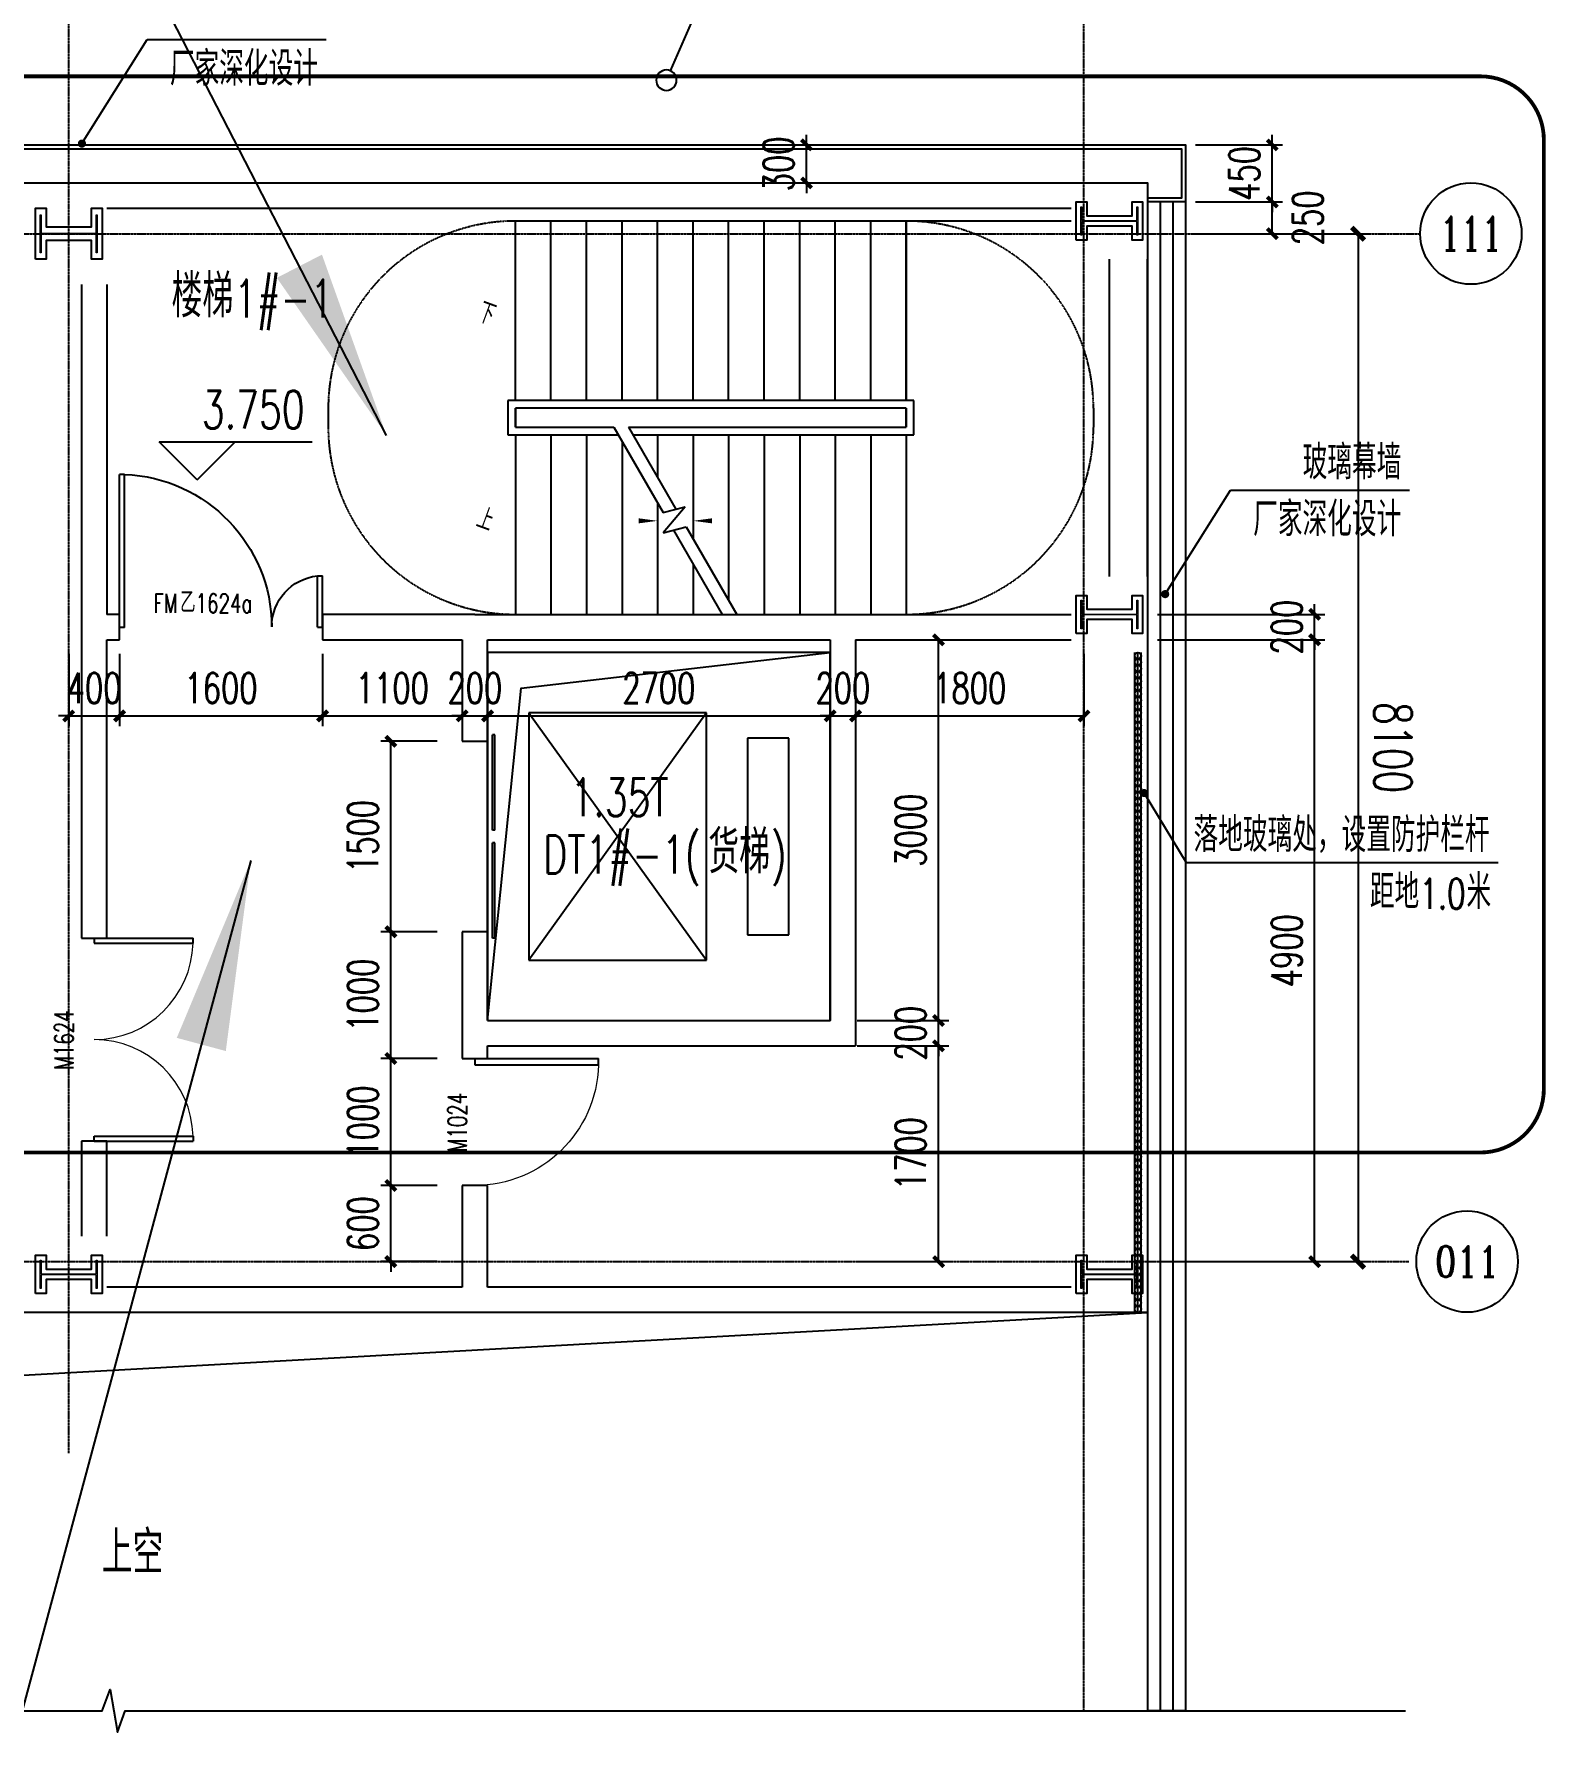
# Model space of a CAD drawing. Extents: x -954573 to 446329, y 489853 to 1226784.
# Drawn here: x -107126 to -95215, y 819898 to 833392 of the extents above; entities that cross this region are included whole.
import ezdxf
from ezdxf.enums import TextEntityAlignment as Align

# ---------------------------------------------------------------- set-up
doc = ezdxf.new("R2010")
doc.units = 0
doc.header["$LTSCALE"] = 10
doc.header["$MEASUREMENT"] = 0
doc.linetypes.add('10平面$0$DOTE', pattern=[2.42, 2, -0.2, 0.02, -0.2])
doc.linetypes.add('10平面$1$DASH', pattern=[0.35, 0.25, -0.1])
doc.layers.get('Defpoints').update_dxf_attribs({"color": 210})
for name, color, linetype in [('10平面$0$A-AXIS-D', 8, 'Continuous'), ('10平面$0$A-AXIS-DOTE', 8, '10平面$0$DOTE'), ('10平面$0$A-AXIS-DP', 8, 'Continuous'), ('10平面$0$A-AXIS-SYMB', 8, 'Continuous'), ('10平面$0$A-CURTAIN', 8, 'Continuous'), ('10平面$0$A-HATCH-2', 8, 'Continuous'), ('10平面$0$A-HRAIL', 8, 'Continuous'), ('10平面$0$A-SFCE', 8, 'Continuous'), ('10平面$0$A-STAIR', 8, 'Continuous'), ('10平面$0$A-TEXT', 8, 'Continuous'), ('10平面$0$A-WINDOW', 8, 'Continuous'), ('10平面$0$A-防火门窗', 1, 'Continuous'), ('10平面$0$AS-COLN', 8, 'Continuous'), ('10平面$0$AS-WALL', 8, 'Continuous'), ('10平面$0$AS-结构边线层', 8, 'Continuous'), ('10平面$0$CURTWALL', 8, 'Continuous'), ('10平面$0$DIM_ELEV', 3, 'Continuous'), ('10平面$0$PUB_TEXT', 8, 'Continuous'), ('10平面$0$WINDOW', 8, 'Continuous'), ('10平面$0$建-文字', 8, 'Continuous'), ('10平面$0$建-标高', 8, 'Continuous'), ('10平面$0$建-箭头', 8, 'Continuous'), ('10平面$0$建-门窗编号', 8, 'Continuous'), ('A-LIN-V', 9, 'Continuous'), ('建-引出', 3, 'Continuous')]:
    doc.layers.add(name, color=color, linetype=linetype)
doc.layers.add('10平面$0$S-col', color=2, linetype='Continuous', lineweight=0)
doc.styles.add('10平面$0$_TCH_AXIS', font='COMPLEX', dxfattribs={"bigfont": 'GBCBIG'})
doc.styles.add('10平面$0$_TCH_DIM', font='SIMPLEX', dxfattribs={"bigfont": 'GBCBIG'})
doc.styles.add('10平面$0$_TCH_DIM_T3', font='SIMPLEX', dxfattribs={"width": 0.705882, "bigfont": 'GBCBIG'})
doc.styles.add('10平面$0$A-DIM_T3', font='SIMPLEX', dxfattribs={"width": 0.705882, "bigfont": 'GBCBIG'})
doc.styles.add('10平面$0$A-STANDARD', font='SIMPLEX', dxfattribs={"bigfont": 'GBCBIG'})
doc.styles.add('10平面$0$A-WIN-LABEL', font='SIMPLEX', dxfattribs={"bigfont": 'GBCBIG'})
doc.dimstyles.new('10平面$0$_TCH_ARCH&&80', dxfattribs={"dimtxt": 238, "dimasz": 80, "dimexe": 80, "dimexo": 80, "dimgap": 101, "dimtad": 1, "dimdec": 0, "dimzin": 0, "dimdsep": 46, "dimtxsty": '10平面$0$_TCH_DIM_T3', "dimblk": '10平面$0$_ArchTick', "dimcen": 0.09, "dimclrt": 7, "dimazin": 2, "dimtfac": 1, "dimtdec": 0, "dimtix": 1, "dimtmove": 2, "dimatfit": 3, "dimfxl": 0, "dimtolj": 1, "dimtzin": 0, "dimarcsym": 0})
doc.dimstyles.new('10平面$0$A-DIM&&100', dxfattribs={"dimtxt": 297.5, "dimasz": 100, "dimexe": 100, "dimexo": 100, "dimgap": 126.25, "dimtad": 1, "dimdec": 0, "dimzin": 0, "dimdsep": 46, "dimtxsty": '10平面$0$A-DIM_T3', "dimblk": '10平面$0$_ArchTick', "dimcen": 0.09, "dimclrt": 7, "dimazin": 2, "dimtfac": 1, "dimtdec": 0, "dimtix": 1, "dimtmove": 2, "dimatfit": 3, "dimfxl": 0, "dimtolj": 1, "dimtzin": 0, "dimarcsym": 0})

# ---------------------------------------------------------------- blocks, each defined once
blk = doc.blocks.new('10平面$0$_ArchTick')
at = {"color": 0, "linetype": 'ByBlock', "const_width": 0.4}
blk.add_lwpolyline([(-0.5, -0.5), (0.5, 0.5)], dxfattribs=at)
blk = doc.blocks.new('*D3046')
at = {"layer": '10平面$0$A-AXIS-D', "color": 0, "lineweight": -2}
for p, q in [((123356, 27000), (124142, 27000)), ((124042, 27000), (124042, 18900)), ((123356, 18900), (124142, 18900))]:
    blk.add_line(p, q, dxfattribs=at)
at = {"layer": 'Defpoints', "color": 0}
for p in [(123256, 27000), (123256, 18900), (124042, 18900)]:
    blk.add_point(p, dxfattribs=at)
at = {"layer": '10平面$0$A-AXIS-D', "color": 0, "lineweight": -2, "xscale": 100, "yscale": 100, "zscale": 100}
for p, rotation in [((124042, 27000), 90), ((124042, 18900), 270)]:
    blk.add_blockref('10平面$0$_ArchTick', p, dxfattribs=dict(at, rotation=rotation))
at = {"layer": '10平面$0$A-AXIS-D', "color": 7, "insert": (124317, 22950), "char_height": 297.5, "attachment_point": 5, "rotation": 270, "style": '10平面$0$A-DIM_T3'}
blk.add_mtext('\\A1;8100', dxfattribs=at)
blk = doc.blocks.new('10平面$0$43243')
at = {"layer": '10平面$0$AS-结构边线层'}
for points in [[(-113954, 832020), (-113354, 832020), (-113354, 831920), (-112854, 831920), (-112854, 831720), (-110554, 831720), (-110554, 831920), (-110254, 831920), (-110254, 832220), (-98354, 832220), (-98354, 823320), (-113954, 823320), (-113954, 832020)], [(-103554, 825620), (-100854, 825620), (-100854, 828520), (-103554, 828520)]]:
    blk.add_lwpolyline(points, close=True, dxfattribs=at)
blk.add_lwpolyline([(-103554, 825620), (-103290, 828240), (-100854, 828520)], dxfattribs=at)
blk = doc.blocks.new('10平面$0$3132')
at = {"layer": '10平面$0$A-AXIS-SYMB'}
blk.add_line((-102112, 833104), (-101345, 834866), dxfattribs=at)
blk.add_lwpolyline([(-102064, 833030, 1), (-102225, 833030, 1)], format="xyb", close=True, dxfattribs=at)
at = {"layer": '10平面$0$DIM_ELEV', "linetype": '10平面$1$DASH', "const_width": 30}
blk.add_lwpolyline([(-107280, 833060), (-95730, 833060, -0.414214), (-95230, 832560), (-95230, 825080, -0.414214), (-95730, 824580), (-107280, 824580, -0.414214), (-107780, 825080), (-107780, 832560, -0.414214)], format="xyb", close=True, dxfattribs=at)
blk = doc.blocks.new('*D3592')
at = {"layer": '10平面$0$A-AXIS-DP', "color": 0, "lineweight": -2}
for p, q in [((-101040, 832520), (-101040, 832600)), ((-101480, 832520), (-100960, 832520)), ((-101040, 832220), (-101040, 832520)), ((-101480, 832220), (-100960, 832220)), ((-101040, 832220), (-101040, 832140))]:
    blk.add_line(p, q, dxfattribs=at)
at = {"layer": 'Defpoints', "color": 0}
for p in [(-101560, 832520), (-101040, 832520), (-101560, 832220)]:
    blk.add_point(p, dxfattribs=at)
at = {"layer": '10平面$0$A-AXIS-DP', "color": 0, "lineweight": -2, "xscale": 80, "yscale": 80, "zscale": 80}
for p, rotation in [((-101040, 832520), 270), ((-101040, 832220), 90)]:
    blk.add_blockref('10平面$0$_ArchTick', p, dxfattribs=dict(at, rotation=rotation))
at = {"layer": '10平面$0$A-AXIS-DP', "color": 7, "insert": (-101260, 832370), "char_height": 238, "attachment_point": 5, "rotation": 90, "style": '10平面$0$_TCH_DIM_T3'}
blk.add_mtext('\\A1;300', dxfattribs=at)
blk = doc.blocks.new('*D3754')
at = {"layer": '10平面$0$A-AXIS-DP', "color": 0, "lineweight": -2}
for p, q in [((-98274, 828620), (-96956, 828620)), ((-97036, 823720), (-97036, 828620)), ((-98274, 823720), (-96956, 823720))]:
    blk.add_line(p, q, dxfattribs=at)
at = {"layer": 'Defpoints', "color": 0}
for p in [(-98354, 828620), (-97036, 828620), (-98354, 823720)]:
    blk.add_point(p, dxfattribs=at)
at = {"layer": '10平面$0$A-AXIS-DP', "color": 0, "lineweight": -2, "xscale": 80, "yscale": 80, "zscale": 80}
for p, rotation in [((-97036, 828620), 90), ((-97036, 823720), 270)]:
    blk.add_blockref('10平面$0$_ArchTick', p, dxfattribs=dict(at, rotation=rotation))
at = {"layer": '10平面$0$A-AXIS-DP', "color": 7, "insert": (-97256, 826170), "char_height": 238, "attachment_point": 5, "rotation": 90, "style": '10平面$0$_TCH_DIM_T3'}
blk.add_mtext('\\A1;4900', dxfattribs=at)
blk = doc.blocks.new('*D3755')
at = {"layer": '10平面$0$A-AXIS-DP', "color": 0, "lineweight": -2}
for p, q in [((-98274, 828820), (-96956, 828820)), ((-97036, 828820), (-97036, 828900)), ((-97036, 828620), (-97036, 828820)), ((-98274, 828620), (-96956, 828620)), ((-97036, 828620), (-97036, 828540))]:
    blk.add_line(p, q, dxfattribs=at)
at = {"layer": 'Defpoints', "color": 0}
for p in [(-98354, 828820), (-97036, 828820), (-98354, 828620)]:
    blk.add_point(p, dxfattribs=at)
at = {"layer": '10平面$0$A-AXIS-DP', "color": 0, "lineweight": -2, "xscale": 80, "yscale": 80, "zscale": 80}
for p, rotation in [((-97036, 828820), 270), ((-97036, 828620), 90)]:
    blk.add_blockref('10平面$0$_ArchTick', p, dxfattribs=dict(at, rotation=rotation))
at = {"layer": '10平面$0$A-AXIS-DP', "color": 7, "insert": (-97256, 828720), "char_height": 238, "attachment_point": 5, "rotation": 90, "style": '10平面$0$_TCH_DIM_T3'}
blk.add_mtext('\\A1;200', dxfattribs=at)
blk = doc.blocks.new('*D3756')
at = {"layer": '10平面$0$A-AXIS-DP', "color": 0, "lineweight": -2}
for p, q in [((-100640, 825420), (-99920, 825420)), ((-100000, 823720), (-100000, 825420)), ((-100640, 823720), (-99920, 823720))]:
    blk.add_line(p, q, dxfattribs=at)
at = {"layer": 'Defpoints', "color": 0}
for p in [(-100720, 825420), (-100000, 825420), (-100720, 823720)]:
    blk.add_point(p, dxfattribs=at)
at = {"layer": '10平面$0$A-AXIS-DP', "color": 0, "lineweight": -2, "xscale": 80, "yscale": 80, "zscale": 80}
for p, rotation in [((-100000, 825420), 90), ((-100000, 823720), 270)]:
    blk.add_blockref('10平面$0$_ArchTick', p, dxfattribs=dict(at, rotation=rotation))
at = {"layer": '10平面$0$A-AXIS-DP', "color": 7, "insert": (-100220, 824570), "char_height": 238, "attachment_point": 5, "rotation": 90, "style": '10平面$0$_TCH_DIM_T3'}
blk.add_mtext('\\A1;1700', dxfattribs=at)
blk = doc.blocks.new('*D3757')
at = {"layer": '10平面$0$A-AXIS-DP', "color": 0, "lineweight": -2}
for p, q in [((-100640, 825619.999996), (-99920, 825619.999996)), ((-100000, 825619.999996), (-100000, 825699.999996)), ((-100000, 825419.999996), (-100000, 825619.999996)), ((-100640, 825419.999996), (-99920, 825419.999996)), ((-100000, 825419.999996), (-100000, 825339.999996))]:
    blk.add_line(p, q, dxfattribs=at)
at = {"layer": 'Defpoints', "color": 0}
for p in [(-100720, 825619.999996), (-100000, 825619.999996), (-100720, 825419.999996)]:
    blk.add_point(p, dxfattribs=at)
at = {"layer": '10平面$0$A-AXIS-DP', "color": 0, "lineweight": -2, "xscale": 80, "yscale": 80, "zscale": 80}
for p, rotation in [((-100000, 825619.999996), 270), ((-100000, 825419.999996), 90)]:
    blk.add_blockref('10平面$0$_ArchTick', p, dxfattribs=dict(at, rotation=rotation))
at = {"layer": '10平面$0$A-AXIS-DP', "color": 7, "insert": (-100220, 825519.999996), "char_height": 238, "attachment_point": 5, "rotation": 90, "style": '10平面$0$_TCH_DIM_T3'}
blk.add_mtext('\\A1;200', dxfattribs=at)
blk = doc.blocks.new('*D3758')
at = {"layer": '10平面$0$A-AXIS-DP', "color": 0, "lineweight": -2}
for p, q in [((-100640, 828620), (-99920, 828620)), ((-100000, 825620), (-100000, 828620)), ((-100640, 825620), (-99920, 825620))]:
    blk.add_line(p, q, dxfattribs=at)
at = {"layer": 'Defpoints', "color": 0}
for p in [(-100720, 828620), (-100000, 828620), (-100720, 825620)]:
    blk.add_point(p, dxfattribs=at)
at = {"layer": '10平面$0$A-AXIS-DP', "color": 0, "lineweight": -2, "xscale": 80, "yscale": 80, "zscale": 80}
for p, rotation in [((-100000, 828620), 90), ((-100000, 825620), 270)]:
    blk.add_blockref('10平面$0$_ArchTick', p, dxfattribs=dict(at, rotation=rotation))
at = {"layer": '10平面$0$A-AXIS-DP', "color": 7, "insert": (-100220, 827120), "char_height": 238, "attachment_point": 5, "rotation": 90, "style": '10平面$0$_TCH_DIM_T3'}
blk.add_mtext('\\A1;3000', dxfattribs=at)
blk = doc.blocks.new('*D3759')
at = {"layer": '10平面$0$A-AXIS-DP', "color": 0, "lineweight": -2}
for p, q in [((-106854, 828510), (-106854, 827940)), ((-106454, 828510), (-106454, 827940)), ((-106854, 828020), (-106934, 828020)), ((-106854, 828020), (-106454, 828020)), ((-106454, 828020), (-106374, 828020))]:
    blk.add_line(p, q, dxfattribs=at)
at = {"layer": 'Defpoints', "color": 0}
for p in [(-106854, 828590), (-106454, 828590), (-106454, 828020)]:
    blk.add_point(p, dxfattribs=at)
at = {"layer": '10平面$0$A-AXIS-DP', "color": 0, "lineweight": -2, "xscale": 80, "yscale": 80, "zscale": 80}
blk.add_blockref('10平面$0$_ArchTick', (-106854, 828020), dxfattribs=at)
at = {"layer": '10平面$0$A-AXIS-DP', "color": 0, "lineweight": -2, "xscale": 80, "yscale": 80, "zscale": 80, "rotation": 180}
blk.add_blockref('10平面$0$_ArchTick', (-106454, 828020), dxfattribs=at)
at = {"layer": '10平面$0$A-AXIS-DP', "color": 7, "insert": (-106654, 828240), "char_height": 238, "attachment_point": 5, "style": '10平面$0$_TCH_DIM_T3'}
blk.add_mtext('\\A1;400', dxfattribs=at)
blk = doc.blocks.new('*D3760')
at = {"layer": '10平面$0$A-AXIS-DP', "color": 0, "lineweight": -2}
for p, q in [((-106454, 828510), (-106454, 827940)), ((-104854, 828510), (-104854, 827940)), ((-106454, 828020), (-104854, 828020))]:
    blk.add_line(p, q, dxfattribs=at)
at = {"layer": 'Defpoints', "color": 0}
for p in [(-106454, 828590), (-104854, 828590), (-104854, 828020)]:
    blk.add_point(p, dxfattribs=at)
at = {"layer": '10平面$0$A-AXIS-DP', "color": 0, "lineweight": -2, "xscale": 80, "yscale": 80, "zscale": 80, "rotation": 180}
blk.add_blockref('10平面$0$_ArchTick', (-106454, 828020), dxfattribs=at)
at = {"layer": '10平面$0$A-AXIS-DP', "color": 0, "lineweight": -2, "xscale": 80, "yscale": 80, "zscale": 80}
blk.add_blockref('10平面$0$_ArchTick', (-104854, 828020), dxfattribs=at)
at = {"layer": '10平面$0$A-AXIS-DP', "color": 7, "insert": (-105654, 828240), "char_height": 238, "attachment_point": 5, "style": '10平面$0$_TCH_DIM_T3'}
blk.add_mtext('\\A1;1600', dxfattribs=at)
blk = doc.blocks.new('*D3761')
at = {"layer": '10平面$0$A-AXIS-DP', "color": 0, "lineweight": -2}
for p, q in [((-104854, 828510), (-104854, 827940)), ((-103754, 828510), (-103754, 827940)), ((-104854, 828020), (-103754, 828020))]:
    blk.add_line(p, q, dxfattribs=at)
at = {"layer": 'Defpoints', "color": 0}
for p in [(-104854, 828590), (-103754, 828590), (-103754, 828020)]:
    blk.add_point(p, dxfattribs=at)
at = {"layer": '10平面$0$A-AXIS-DP', "color": 0, "lineweight": -2, "xscale": 80, "yscale": 80, "zscale": 80, "rotation": 180}
blk.add_blockref('10平面$0$_ArchTick', (-104854, 828020), dxfattribs=at)
at = {"layer": '10平面$0$A-AXIS-DP', "color": 0, "lineweight": -2, "xscale": 80, "yscale": 80, "zscale": 80}
blk.add_blockref('10平面$0$_ArchTick', (-103754, 828020), dxfattribs=at)
at = {"layer": '10平面$0$A-AXIS-DP', "color": 7, "insert": (-104304, 828240), "char_height": 238, "attachment_point": 5, "style": '10平面$0$_TCH_DIM_T3'}
blk.add_mtext('\\A1;1100', dxfattribs=at)
blk = doc.blocks.new('*D3762')
at = {"layer": '10平面$0$A-AXIS-DP', "color": 0, "lineweight": -2}
for p, q in [((-103754, 828510), (-103754, 827940)), ((-103554, 828510), (-103554, 827940)), ((-103754, 828020), (-103834, 828020)), ((-103754, 828020), (-103554, 828020)), ((-103554, 828020), (-103474, 828020))]:
    blk.add_line(p, q, dxfattribs=at)
at = {"layer": 'Defpoints', "color": 0}
for p in [(-103754, 828590), (-103554, 828590), (-103554, 828020)]:
    blk.add_point(p, dxfattribs=at)
at = {"layer": '10平面$0$A-AXIS-DP', "color": 0, "lineweight": -2, "xscale": 80, "yscale": 80, "zscale": 80}
blk.add_blockref('10平面$0$_ArchTick', (-103754, 828020), dxfattribs=at)
at = {"layer": '10平面$0$A-AXIS-DP', "color": 0, "lineweight": -2, "xscale": 80, "yscale": 80, "zscale": 80, "rotation": 180}
blk.add_blockref('10平面$0$_ArchTick', (-103554, 828020), dxfattribs=at)
at = {"layer": '10平面$0$A-AXIS-DP', "color": 7, "insert": (-103654, 828240), "char_height": 238, "attachment_point": 5, "style": '10平面$0$_TCH_DIM_T3'}
blk.add_mtext('\\A1;200', dxfattribs=at)
blk = doc.blocks.new('*D3763')
at = {"layer": '10平面$0$A-AXIS-DP', "color": 0, "lineweight": -2}
for p, q in [((-103554, 828510), (-103554, 827940)), ((-100854, 828510), (-100854, 827940)), ((-103554, 828020), (-100854, 828020))]:
    blk.add_line(p, q, dxfattribs=at)
at = {"layer": 'Defpoints', "color": 0}
for p in [(-103554, 828590), (-100854, 828590), (-100854, 828020)]:
    blk.add_point(p, dxfattribs=at)
at = {"layer": '10平面$0$A-AXIS-DP', "color": 0, "lineweight": -2, "xscale": 80, "yscale": 80, "zscale": 80, "rotation": 180}
blk.add_blockref('10平面$0$_ArchTick', (-103554, 828020), dxfattribs=at)
at = {"layer": '10平面$0$A-AXIS-DP', "color": 0, "lineweight": -2, "xscale": 80, "yscale": 80, "zscale": 80}
blk.add_blockref('10平面$0$_ArchTick', (-100854, 828020), dxfattribs=at)
at = {"layer": '10平面$0$A-AXIS-DP', "color": 7, "insert": (-102204, 828240), "char_height": 238, "attachment_point": 5, "style": '10平面$0$_TCH_DIM_T3'}
blk.add_mtext('\\A1;2700', dxfattribs=at)
blk = doc.blocks.new('*D3764')
at = {"layer": '10平面$0$A-AXIS-DP', "color": 0, "lineweight": -2}
for p, q in [((-100854, 828510), (-100854, 827940)), ((-100654, 828510), (-100654, 827940)), ((-100854, 828020), (-100934, 828020)), ((-100854, 828020), (-100654, 828020)), ((-100654, 828020), (-100574, 828020))]:
    blk.add_line(p, q, dxfattribs=at)
at = {"layer": 'Defpoints', "color": 0}
for p in [(-100854, 828590), (-100654, 828590), (-100654, 828020)]:
    blk.add_point(p, dxfattribs=at)
at = {"layer": '10平面$0$A-AXIS-DP', "color": 0, "lineweight": -2, "xscale": 80, "yscale": 80, "zscale": 80}
blk.add_blockref('10平面$0$_ArchTick', (-100854, 828020), dxfattribs=at)
at = {"layer": '10平面$0$A-AXIS-DP', "color": 0, "lineweight": -2, "xscale": 80, "yscale": 80, "zscale": 80, "rotation": 180}
blk.add_blockref('10平面$0$_ArchTick', (-100654, 828020), dxfattribs=at)
at = {"layer": '10平面$0$A-AXIS-DP', "color": 7, "insert": (-100754, 828240), "char_height": 238, "attachment_point": 5, "style": '10平面$0$_TCH_DIM_T3'}
blk.add_mtext('\\A1;200', dxfattribs=at)
blk = doc.blocks.new('*D3765')
at = {"layer": '10平面$0$A-AXIS-DP', "color": 0, "lineweight": -2}
for p, q in [((-100654, 828510), (-100654, 827940)), ((-98854, 828510), (-98854, 827940)), ((-100654, 828020), (-98854, 828020))]:
    blk.add_line(p, q, dxfattribs=at)
at = {"layer": 'Defpoints', "color": 0}
for p in [(-100654, 828590), (-98854, 828590), (-98854, 828020)]:
    blk.add_point(p, dxfattribs=at)
at = {"layer": '10平面$0$A-AXIS-DP', "color": 0, "lineweight": -2, "xscale": 80, "yscale": 80, "zscale": 80, "rotation": 180}
blk.add_blockref('10平面$0$_ArchTick', (-100654, 828020), dxfattribs=at)
at = {"layer": '10平面$0$A-AXIS-DP', "color": 0, "lineweight": -2, "xscale": 80, "yscale": 80, "zscale": 80}
blk.add_blockref('10平面$0$_ArchTick', (-98854, 828020), dxfattribs=at)
at = {"layer": '10平面$0$A-AXIS-DP', "color": 7, "insert": (-99754, 828240), "char_height": 238, "attachment_point": 5, "style": '10平面$0$_TCH_DIM_T3'}
blk.add_mtext('\\A1;1800', dxfattribs=at)
blk = doc.blocks.new('*D3946')
at = {"layer": '10平面$0$A-AXIS-DP', "color": 0, "lineweight": -2}
for p, q in [((-104316, 824320), (-104316, 824400)), ((-103950, 824320), (-104396, 824320)), ((-104316, 823720), (-104316, 824320)), ((-103950, 823720), (-104396, 823720)), ((-104316, 823720), (-104316, 823640))]:
    blk.add_line(p, q, dxfattribs=at)
at = {"layer": 'Defpoints', "color": 0}
for p in [(-104316, 824320), (-103870, 824320), (-103870, 823720)]:
    blk.add_point(p, dxfattribs=at)
at = {"layer": '10平面$0$A-AXIS-DP', "color": 0, "lineweight": -2, "xscale": 80, "yscale": 80, "zscale": 80}
for p, rotation in [((-104316, 824320), 270), ((-104316, 823720), 90)]:
    blk.add_blockref('10平面$0$_ArchTick', p, dxfattribs=dict(at, rotation=rotation))
at = {"layer": '10平面$0$A-AXIS-DP', "color": 7, "insert": (-104536, 824020), "char_height": 238, "attachment_point": 5, "rotation": 90, "style": '10平面$0$_TCH_DIM_T3'}
blk.add_mtext('\\A1;600', dxfattribs=at)
blk = doc.blocks.new('*D3947')
at = {"layer": '10平面$0$A-AXIS-DP', "color": 0, "lineweight": -2}
for p, q in [((-103950, 825320), (-104396, 825320)), ((-104316, 824320), (-104316, 825320)), ((-103950, 824320), (-104396, 824320))]:
    blk.add_line(p, q, dxfattribs=at)
at = {"layer": 'Defpoints', "color": 0}
for p in [(-104316, 825320), (-103870, 825320), (-103870, 824320)]:
    blk.add_point(p, dxfattribs=at)
at = {"layer": '10平面$0$A-AXIS-DP', "color": 0, "lineweight": -2, "xscale": 80, "yscale": 80, "zscale": 80}
for p, rotation in [((-104316, 825320), 90), ((-104316, 824320), 270)]:
    blk.add_blockref('10平面$0$_ArchTick', p, dxfattribs=dict(at, rotation=rotation))
at = {"layer": '10平面$0$A-AXIS-DP', "color": 7, "insert": (-104536, 824820), "char_height": 238, "attachment_point": 5, "rotation": 90, "style": '10平面$0$_TCH_DIM_T3'}
blk.add_mtext('\\A1;1000', dxfattribs=at)
blk = doc.blocks.new('*D3948')
at = {"layer": '10平面$0$A-AXIS-DP', "color": 0, "lineweight": -2}
for p, q in [((-103950, 826320), (-104396, 826320)), ((-104316, 825320), (-104316, 826320)), ((-103950, 825320), (-104396, 825320))]:
    blk.add_line(p, q, dxfattribs=at)
at = {"layer": 'Defpoints', "color": 0}
for p in [(-104316, 826320), (-103870, 826320), (-103870, 825320)]:
    blk.add_point(p, dxfattribs=at)
at = {"layer": '10平面$0$A-AXIS-DP', "color": 0, "lineweight": -2, "xscale": 80, "yscale": 80, "zscale": 80}
for p, rotation in [((-104316, 826320), 90), ((-104316, 825320), 270)]:
    blk.add_blockref('10平面$0$_ArchTick', p, dxfattribs=dict(at, rotation=rotation))
at = {"layer": '10平面$0$A-AXIS-DP', "color": 7, "insert": (-104536, 825820), "char_height": 238, "attachment_point": 5, "rotation": 90, "style": '10平面$0$_TCH_DIM_T3'}
blk.add_mtext('\\A1;1000', dxfattribs=at)
blk = doc.blocks.new('*D3949')
at = {"layer": '10平面$0$A-AXIS-DP', "color": 0, "lineweight": -2}
for p, q in [((-103950, 827820), (-104396, 827820)), ((-104316, 826320), (-104316, 827820)), ((-103950, 826320), (-104396, 826320))]:
    blk.add_line(p, q, dxfattribs=at)
at = {"layer": 'Defpoints', "color": 0}
for p in [(-104316, 827820), (-103870, 827820), (-103870, 826320)]:
    blk.add_point(p, dxfattribs=at)
at = {"layer": '10平面$0$A-AXIS-DP', "color": 0, "lineweight": -2, "xscale": 80, "yscale": 80, "zscale": 80}
for p, rotation in [((-104316, 827820), 90), ((-104316, 826320), 270)]:
    blk.add_blockref('10平面$0$_ArchTick', p, dxfattribs=dict(at, rotation=rotation))
at = {"layer": '10平面$0$A-AXIS-DP', "color": 7, "insert": (-104536, 827070), "char_height": 238, "attachment_point": 5, "rotation": 90, "style": '10平面$0$_TCH_DIM_T3'}
blk.add_mtext('\\A1;1500', dxfattribs=at)
blk = doc.blocks.new('*D4216')
at = {"layer": '10平面$0$A-AXIS-DP', "color": 0, "lineweight": -2}
for p, q in [((-97370, 832520), (-97370, 832600)), ((-97974, 832520), (-97290, 832520)), ((-97370, 832070), (-97370, 832520)), ((-97974, 832070), (-97290, 832070)), ((-97370, 832070), (-97370, 831990))]:
    blk.add_line(p, q, dxfattribs=at)
at = {"layer": 'Defpoints', "color": 0}
for p in [(-98054, 832520), (-97370, 832520), (-98054, 832070)]:
    blk.add_point(p, dxfattribs=at)
at = {"layer": '10平面$0$A-AXIS-DP', "color": 0, "lineweight": -2, "xscale": 80, "yscale": 80, "zscale": 80}
for p, rotation in [((-97370, 832520), 270), ((-97370, 832070), 90)]:
    blk.add_blockref('10平面$0$_ArchTick', p, dxfattribs=dict(at, rotation=rotation))
at = {"layer": '10平面$0$A-AXIS-DP', "color": 7, "insert": (-97590, 832295), "char_height": 238, "attachment_point": 5, "rotation": 90, "style": '10平面$0$_TCH_DIM_T3'}
blk.add_mtext('\\A1;450', dxfattribs=at)
blk = doc.blocks.new('*D4217')
at = {"layer": '10平面$0$A-AXIS-DP', "color": 0, "lineweight": -2}
for p, q in [((-97974, 832070), (-97290, 832070)), ((-97370, 831820), (-97370, 832070)), ((-97974, 831820), (-97290, 831820))]:
    blk.add_line(p, q, dxfattribs=at)
at = {"layer": 'Defpoints', "color": 0}
for p in [(-98054, 832070), (-97370, 832070), (-98054, 831820)]:
    blk.add_point(p, dxfattribs=at)
at = {"layer": '10平面$0$A-AXIS-DP', "color": 0, "lineweight": -2, "xscale": 80, "yscale": 80, "zscale": 80}
for p, rotation in [((-97370, 832070), 90), ((-97370, 831820), 270)]:
    blk.add_blockref('10平面$0$_ArchTick', p, dxfattribs=dict(at, rotation=rotation))
at = {"layer": '10平面$0$A-AXIS-DP', "color": 7, "insert": (-97090, 831945), "char_height": 238, "attachment_point": 5, "rotation": 90, "style": '10平面$0$_TCH_DIM_T3'}
blk.add_mtext('\\A1;250', dxfattribs=at)
blk = doc.blocks.new('10平面$0$$DorLib2D$00000225')
at = {"color": 0}
for p, q in [((0.475, -0.0014), (0.475, 0.7521)), ((0.475, 0.7521), (0.5, 0.7521)), ((0.5, -0.0014), (0.5, 0.7521)), ((-0.5, 0), (-0.5, 0.252)), ((-0.475, 0.252), (-0.5, 0.252)), ((-0.475, 0), (-0.475, 0.252)), ((-0.475, 0), (-0.5, 0)), ((0.475, -0.0014), (0.5, -0.0014))]:
    blk.add_line(p, q, dxfattribs=at)
for centre, radius, start, end in [((0.5046, -0.0019), 0.7546, 92.24927, 179.72377), ((-0.5008, 0.0026), 0.2508, 359.78987, 84.09744)]:
    blk.add_arc(centre, radius, start, end, dxfattribs=at)
blk = doc.blocks.new('10平面$0$$DorLib2D$00000001')
for p, q in [((0.45, 0.975), (0.5, 0.975)), ((0.45, 0), (0.45, 0.975)), ((0.5, 0), (0.5, 0.975)), ((0.5, 0), (0.45, 0))]:
    blk.add_line(p, q)
at = {"lineweight": 13}
blk.add_arc((0.475, 0), 0.975, 91.4693, 180, dxfattribs=at)
blk = doc.blocks.new('10平面$0$$DorLib2D$00000002')
for p, q in [((-0.5, 0), (-0.5, 0.4875)), ((-0.475, 0.4875), (-0.5, 0.4875)), ((-0.475, 0), (-0.475, 0.4875)), ((0.475, 0), (0.475, 0.4875)), ((0.475, 0.4875), (0.5, 0.4875)), ((0.5, 0), (0.5, 0.4875)), ((-0.5, 0), (-0.475, 0)), ((0.5, 0), (0.475, 0))]:
    blk.add_line(p, q)
at = {"lineweight": 13}
for centre, start, end in [((-0.4875, 0), 0, 88.53072), ((0.4875, 0), 91.46928, 180)]:
    blk.add_arc(centre, 0.4875, start, end, dxfattribs=at)
blk = doc.blocks.new('10平面$0$$DORLIB2D$00000127')
at = {"color": 0}
for points in [[(-0.5333, 0.7949), (-0.5333, 0.6904)], [(-0.0333, 0.7949), (-0.5333, 0.7949)], [(-0.0333, 0.7949), (-0.0333, 0.6904)], [(0.5333, 0.7949), (0.0333, 0.7949)], [(0.0333, 0.7949), (0.0333, 0.6904)], [(0.5333, 0.7949), (0.5333, 0.6904)], [(-0.0333, 0.6904), (-0.5333, 0.6904)], [(0.5333, 0.6904), (0.0333, 0.6904)], [(0.5, 0.5), (-0.5, 0.5)]]:
    blk.add_lwpolyline(points, dxfattribs=at)
blk = doc.blocks.new('10平面$0$_FZH')
at = {"layer": '10平面$0$A-HATCH-2'}
blk.add_lwpolyline([(-0.437, -0.25), (-0.437, 0.25), (-0.297, 0.25), (-0.297, 0.067), (0.298, 0.067), (0.298, 0.25), (0.438, 0.25), (0.438, -0.25), (0.298, -0.25), (0.298, -0.068), (-0.297, -0.068), (-0.297, -0.25)], close=True, dxfattribs=at)
at = {"layer": '10平面$0$S-col'}
blk.add_lwpolyline([(-0.375, -0.188), (-0.375, 0.187), (-0.36, 0.187), (-0.36, 0.005), (0.36, 0.005), (0.36, 0.187), (0.375, 0.187), (0.375, -0.188), (0.36, -0.188), (0.36, -0.005), (-0.36, -0.005), (-0.36, -0.188)], close=True, dxfattribs=at)
blk = doc.blocks.new('10平面$0$99平面图例外参$0$$LinePat$圆环')
for points in [[(0, 150), (300, 150)], [(0, 0), (300, 0)], [(0, -150), (300, -150)]]:
    blk.add_lwpolyline(points)
at = {"color": 0}
blk.add_circle((150, 0), 150, dxfattribs=at)
blk = doc.blocks.new('10平面$0$dote')
at = {"layer": '10平面$0$A-AXIS-D'}
for centre in [(124931.5, 27001.1), (124901.8, 18901.1)]:
    blk.add_circle(centre, 400, dxfattribs=at)
at = {"layer": '10平面$0$A-AXIS-DOTE'}
for p, q in [((121882.2, 15360), (121882.2, 36662.3)), ((113882.2, 17390), (113882.2, 33120)), ((76282.2, 27000), (124536.4, 27000)), ((76282.2, 18900), (124441.5, 18900))]:
    blk.add_line(p, q, dxfattribs=at)
at = {"layer": '10平面$0$PUB_TEXT', "style": '10平面$0$_TCH_AXIS'}
for s, height, p, p2 in [('111', 265.5, (124685, 26868.4), (125178, 26868.4)), ('011', 241.21, (124649.1, 18780.5), (125154.5, 18780.5))]:
    blk.add_text(s, height=height, dxfattribs=at).set_placement(p, p2, align=Align.FIT)
at = {"layer": '10平面$0$A-AXIS-D'}
dim = blk.add_linear_dim(base=(124042.2, 18900), p1=(123255.8, 27000), p2=(123255.8, 18900), angle=270, dimstyle='10平面$0$A-DIM&&100', override={"dimgap": 0}, dxfattribs=at)
dim.commit()
dim.dimension.update_dxf_attribs({"geometry": '*D3046', "text_midpoint": (124317.2, 22950), "dimtype": 129, "text_rotation": 270})
blk = doc.blocks.new('10平面')
at = {"layer": '10平面$0$A-AXIS-SYMB'}
for p, q in [((-106750, 832530), (-106235.8, 833350)), ((-106235.8, 833350), (-104825.8, 833350)), ((-98214.2, 828980), (-97700, 829800)), ((-97700, 829800), (-96290, 829800)), ((-98380.6, 827412.5), (-98047.7, 826864)), ((-98047.7, 826864), (-95589.2, 826864))]:
    blk.add_line(p, q, dxfattribs=at)
at = {"layer": '10平面$0$A-AXIS-SYMB', "const_width": 32}
for points in [[(-106758.5, 832516.4, 1), (-106741.5, 832543.6, 1)], [(-98222.7, 828966.4, 1), (-98205.7, 828993.6, 1)], [(-98389, 827426.1, 1), (-98372.3, 827398.8, 1)]]:
    blk.add_lwpolyline(points, format="xyb", close=True, dxfattribs=at)
at = {"layer": '10平面$0$A-AXIS-SYMB'}
blk.add_lwpolyline([(-116680, 820180), (-106590, 820180), (-106528.9, 820348), (-106469.6, 820012), (-106410, 820180), (-96320, 820180)], dxfattribs=at)
at = {"layer": '10平面$0$A-CURTAIN'}
for points in [[(-110554.2, 831920), (-110554.2, 832520), (-98054.2, 832520), (-98054.2, 832070), (-98354.2, 832070)], [(-110524.2, 831920), (-110524.2, 832490), (-98084.2, 832490), (-98084.2, 832100), (-98354.2, 832100)]]:
    blk.add_lwpolyline(points, dxfattribs=at)
at = {"layer": '10平面$0$A-HATCH-2'}
blk.add_lwpolyline([(-113754.2, 820180), (-113060, 822500), (-98354.2, 823320)], dxfattribs=at)
at = {"layer": '10平面$0$A-SFCE', "color": 9, "linetype": '10平面$1$DASH'}
for p, q in [((-104809.2, 830445), (-104809.2, 830295)), ((-98779.2, 830445), (-98779.2, 830295))]:
    blk.add_line(p, q, dxfattribs=at)
for points in [[(-103334.2, 831920, 0.4142136), (-104809.2, 830445)], [(-100254.2, 831920, -0.4142136), (-98779.2, 830445)], [(-103334.2, 828820, -0.4142136), (-104809.2, 830295)], [(-100254.2, 828820, 0.4142136), (-98779.2, 830295)]]:
    blk.add_lwpolyline(points, format="xyb", dxfattribs=at)
at = {"layer": '10平面$0$A-STAIR'}
for p, q in [((-100254.2, 831920), (-103334.2, 831920)), ((-103334.2, 830505), (-103334.2, 831920)), ((-103054.2, 830505), (-103054.2, 831920)), ((-102774.2, 830505), (-102774.2, 831920)), ((-102494.2, 830505), (-102494.2, 831920)), ((-102214.2, 830505), (-102214.2, 831920)), ((-101934.2, 830505), (-101934.2, 831920)), ((-101654.2, 830505), (-101654.2, 831920)), ((-101374.2, 830505), (-101374.2, 831920)), ((-101094.2, 830505), (-101094.2, 831920)), ((-100814.2, 830505), (-100814.2, 831920)), ((-100534.2, 830505), (-100534.2, 831920)), ((-100254.2, 830505), (-100254.2, 831920)), ((-98954.2, 831920), (-100254.2, 831920)), ((-100254.2, 831920), (-100254.2, 830505)), ((-98654.2, 831620), (-98654.2, 829120)), ((-98354.2, 829120), (-98354.2, 831620)), ((-103394.2, 830505), (-103394.2, 830235)), ((-100194.2, 830505), (-103394.2, 830505)), ((-100254.2, 830445), (-103334.2, 830445)), ((-103334.2, 830445), (-103334.2, 830295)), ((-100254.2, 830445), (-103334.2, 830445)), ((-103334.2, 830295), (-103334.2, 830445)), ((-100254.2, 830295), (-100254.2, 830445)), ((-100254.2, 830445), (-100254.2, 830295)), ((-100194.2, 830235), (-100194.2, 830505)), ((-103394.2, 830235), (-102523.1, 830235)), ((-103334.2, 830295), (-102557.7, 830295)), ((-103334.2, 830295), (-102557.7, 830295)), ((-103334.2, 830235), (-103334.2, 828820)), ((-103054.2, 830235), (-103054.2, 828820)), ((-102774.2, 830235), (-102774.2, 828820)), ((-102557.7, 830295), (-102169.1, 829621.9)), ((-102494.2, 830185), (-102494.2, 828820)), ((-102442.2, 830295), (-100254.2, 830295)), ((-102442.2, 830295), (-102069.1, 829648.7)), ((-102442.2, 830295), (-100254.2, 830295)), ((-102407.6, 830235), (-100194.2, 830235)), ((-102214.2, 830235), (-102214.2, 829900)), ((-101934.2, 830235), (-101934.2, 829415)), ((-101654.2, 830235), (-101654.2, 828930)), ((-101374.2, 830235), (-101374.2, 828820)), ((-101094.2, 830235), (-101094.2, 828820)), ((-100814.2, 830235), (-100814.2, 828820)), ((-100534.2, 830235), (-100534.2, 828820)), ((-100254.2, 830235), (-100254.2, 828820)), ((-100254.2, 830235), (-100254.2, 828820)), ((-102214.2, 829700), (-102214.2, 828820)), ((-101996.8, 829668.1), (-102169.6, 829462)), ((-102169.1, 829621.9), (-101996.8, 829668.1)), ((-102169.6, 829462), (-101989.2, 829510.4)), ((-101989.2, 829510.4), (-101590.7, 828820)), ((-102089.2, 829483.6), (-101706.1, 828820)), ((-101934.2, 829215), (-101934.2, 828820)), ((-103334.2, 828820), (-101706.1, 828820)), ((-101590.7, 828820), (-100254.2, 828820)), ((-100254.2, 828820), (-98954.2, 828820)), ((-101829.2, 828045), (-103229.2, 828045)), ((-103229.2, 828045), (-103229.2, 826095)), ((-101829.2, 828045), (-103229.2, 826095)), ((-103229.2, 828045), (-101829.2, 826095)), ((-101829.2, 826095), (-101829.2, 828045)), ((-101179.2, 827845), (-101504.2, 827845)), ((-101504.2, 827845), (-101504.2, 826295)), ((-101179.2, 826295), (-101179.2, 827845)), ((-101504.2, 826295), (-101179.2, 826295)), ((-103229.2, 826095), (-101829.2, 826095))]:
    blk.add_line(p, q, dxfattribs=at)
at = {"layer": '10平面$0$AS-WALL'}
for p, q in [((-106554.2, 832220), (-98954.2, 832220)), ((-106554.2, 832020), (-98954.2, 832020)), ((-106754.2, 831420), (-106754.2, 828720)), ((-106554.2, 831420), (-106554.2, 828820)), ((-106454.2, 828820), (-106554.2, 828820)), ((-106454.2, 828620), (-106454.2, 828820)), ((-103654.2, 828820), (-104854.2, 828820)), ((-104854.2, 828820), (-104854.2, 828620)), ((-103654.2, 828820), (-100754.2, 828820)), ((-100754.2, 828820), (-98954.2, 828820)), ((-106754.2, 828720), (-106754.2, 826270)), ((-106554.2, 826270), (-106554.2, 828620)), ((-106554.2, 828620), (-106454.2, 828620)), ((-104854.2, 828620), (-103754.2, 828620)), ((-103754.2, 828620), (-103754.2, 827820)), ((-103554.2, 827820), (-103554.2, 828620)), ((-103554.2, 828620), (-100854.2, 828620)), ((-100854.2, 828620), (-100854.2, 825620)), ((-100654.2, 828620), (-100654.2, 825420)), ((-100654.2, 828620), (-98954.2, 828620)), ((-103754.2, 827820), (-103554.2, 827820)), ((-106754.2, 826270), (-106554.2, 826270)), ((-103554.2, 826320), (-103754.2, 826320)), ((-103754.2, 826320), (-103754.2, 825520)), ((-103554.2, 825620), (-103554.2, 826320)), ((-103554.2, 825620), (-100854.2, 825620)), ((-103754.2, 825520), (-103754.2, 825320)), ((-103754.2, 825320), (-103554.2, 825320)), ((-103554.2, 825420), (-100654.2, 825420)), ((-103554.2, 825320), (-103554.2, 825420)), ((-106554.2, 824670), (-106754.2, 824670)), ((-106754.2, 824670), (-106754.2, 823920)), ((-106554.2, 823920), (-106554.2, 824670)), ((-103554.2, 824320), (-103754.2, 824320)), ((-103754.2, 824320), (-103754.2, 823520)), ((-103554.2, 823520), (-103554.2, 824320)), ((-103754.2, 823520), (-106554.2, 823520)), ((-98954.2, 823520), (-103554.2, 823520)), ((-103654.2, 823320), (-106554.2, 823320)), ((-98954.2, 823320), (-103654.2, 823320))]:
    blk.add_line(p, q, dxfattribs=at)
at = {"layer": '10平面$0$CURTWALL'}
for p, q in [((-98354.2, 832070), (-98354.2, 823420)), ((-98054.2, 832070), (-98354.2, 832070)), ((-98254.2, 832070), (-98254.2, 823420)), ((-98154.2, 832070), (-98154.2, 823420)), ((-98054.2, 832070), (-98054.2, 823420)), ((-98354.2, 823420), (-98354.2, 820180)), ((-98254.2, 823420), (-98254.2, 820180)), ((-98154.2, 823420), (-98154.2, 820180)), ((-98054.2, 823420), (-98054.2, 820180)), ((-98054.2, 820180), (-98354.2, 820180))]:
    blk.add_line(p, q, dxfattribs=at)
at = {"layer": '10平面$0$建-标高'}
for p, q in [((-105841.7, 829880), (-106141.7, 830180)), ((-106141.7, 830180), (-104935.4, 830180)), ((-105841.7, 829880), (-105541.7, 830180))]:
    blk.add_line(p, q, dxfattribs=at)
at = {"layer": '10平面$0$建-箭头'}
for points in [[(-103474.2, 831182.5, 0, 0, 0), (-99304.2, 831182.5, 0, 0, 0), (-99304.2, 829557.5, 0, 0, 0), (-101934.2, 829557.5, 0, 40, 0), (-101784.2, 829557.5, 0, 0, 0)], [(-103474.2, 829557.5, 0, 0, 0), (-102214.2, 829557.5, 0, 40, 0), (-102364.2, 829557.5, 0, 0, 0)]]:
    blk.add_lwpolyline(points, format="xyseb", dxfattribs=at)
at = {"layer": '10平面$0$A-AXIS-DP'}
blk.add_blockref('10平面$0$3132', (0, 0), dxfattribs=at)
at = {"layer": '10平面$0$A-HRAIL', "xscale": 0.1666666666634242, "yscale": 0.1666666666634242, "zscale": 0.1666666666634242, "rotation": 89.99999999971716}
for p in [(-98429.2, 828470), (-98429.2, 828420), (-98429.2, 828370), (-98429.2, 828320), (-98429.2, 828270), (-98429.2, 828220), (-98429.2, 828170), (-98429.2, 828120), (-98429.2, 828070), (-98429.2, 828020), (-98429.2, 827970), (-98429.2, 827920), (-98429.2, 827870), (-98429.2, 827820), (-98429.2, 827770), (-98429.2, 827720), (-98429.2, 827670), (-98429.2, 827620), (-98429.2, 827570), (-98429.2, 827520), (-98429.2, 827470), (-98429.2, 827420), (-98429.2, 827370), (-98429.2, 827320), (-98429.2, 827270), (-98429.2, 827220), (-98429.2, 827170), (-98429.2, 827120), (-98429.2, 827070), (-98429.2, 827020), (-98429.2, 826970), (-98429.2, 826920), (-98429.2, 826870), (-98429.2, 826820), (-98429.2, 826770), (-98429.2, 826720), (-98429.2, 826670), (-98429.2, 826620), (-98429.2, 826570), (-98429.2, 826520), (-98429.2, 826470), (-98429.2, 826420), (-98429.2, 826370), (-98429.2, 826320), (-98429.2, 826270), (-98429.2, 826220), (-98429.2, 826170), (-98429.2, 826120), (-98429.2, 826070), (-98429.2, 826020), (-98429.2, 825970), (-98429.2, 825920), (-98429.2, 825870), (-98429.2, 825820), (-98429.2, 825770), (-98429.2, 825720), (-98429.2, 825670), (-98429.2, 825620), (-98429.2, 825570), (-98429.2, 825520), (-98429.2, 825470), (-98429.2, 825420), (-98429.2, 825370), (-98429.2, 825320), (-98429.2, 825270), (-98429.2, 825220), (-98429.2, 825170), (-98429.2, 825120), (-98429.2, 825070), (-98429.2, 825020), (-98429.2, 824970), (-98429.2, 824920), (-98429.2, 824870), (-98429.2, 824820), (-98429.2, 824770), (-98429.2, 824720), (-98429.2, 824670), (-98429.2, 824620), (-98429.2, 824570), (-98429.2, 824520), (-98429.2, 824470), (-98429.2, 824420), (-98429.2, 824370), (-98429.2, 824320), (-98429.2, 824270), (-98429.2, 824220), (-98429.2, 824170), (-98429.2, 824120), (-98429.2, 824070), (-98429.2, 824020), (-98429.2, 823970), (-98429.2, 823920), (-98429.2, 823870), (-98429.2, 823820), (-98429.2, 823770), (-98429.2, 823720), (-98429.2, 823670), (-98429.2, 823620), (-98429.2, 823570), (-98429.2, 823520), (-98429.2, 823470), (-98429.2, 823420), (-98429.2, 823370), (-98429.2, 823320)]:
    blk.add_blockref('10平面$0$99平面图例外参$0$$LinePat$圆环', p, dxfattribs=at)
at = {"layer": '10平面$0$A-WINDOW'}
blk.add_blockref('10平面$0$43243', (0, 0), dxfattribs=at)
ref = blk.add_blockref('10平面$0$$DorLib2D$00000002', (-106654.2, 825470), dxfattribs=dict(at, xscale=1600, yscale=1600, zscale=200, rotation=269.9999999284693))
ref.add_attrib('A', 'M1624', (-106817.3, 825232.5), dxfattribs={"layer": '10平面$0$建-门窗编号', "height": 148.75, "rotation": 90, "style": '10平面$0$A-WIN-LABEL', "width": 0.705882})
ref = blk.add_blockref('10平面$0$$DorLib2D$00000001', (-103654.2, 824820), dxfattribs=dict(at, xscale=-1000, yscale=1000, zscale=200, rotation=269.99999999855))
ref.add_attrib('A', 'M1024', (-103717.3, 824582.5), dxfattribs={"layer": '10平面$0$建-门窗编号', "height": 148.75, "rotation": 90, "style": '10平面$0$A-WIN-LABEL', "width": 0.705882})
at = {"layer": '10平面$0$A-防火门窗', "xscale": -1600, "yscale": 1600, "zscale": 200, "rotation": 359.9999999985526}
blk.add_blockref('10平面$0$$DorLib2D$00000225', (-105654.2, 828720), dxfattribs=at)
at = {"layer": '10平面$0$AS-COLN'}
for p, xscale, yscale, zscale in [((-98654.2, 831920), 600.0000000001455, 600.0000000001455, 600.0000000001455), ((-98654.2, 828820), 599.9999715063022, 600.0000065823551, 600.0000065823551), ((-106854.2, 823620), 599.9999715063022, 600.0000065823551, 600.0000065823551), ((-98654.2, 823620), 600.0000000001455, 600.0000000001455, 600.0000000001455)]:
    blk.add_blockref('10平面$0$_FZH', p, dxfattribs=dict(at, xscale=xscale, yscale=yscale, zscale=zscale))
at = {"layer": '10平面$0$AS-COLN', "color": 3, "xscale": 599.9999999998981, "yscale": 799.9999999922002, "zscale": 799.9999999922002}
blk.add_blockref('10平面$0$_FZH', (-106854.2, 831820), dxfattribs=at)
at = {"layer": '10平面$0$AS-WALL'}
blk.add_blockref('10平面$0$dote', (-220736.4, 804820), dxfattribs=at)
at = {"layer": '10平面$0$WINDOW', "xscale": 1500, "yscale": 200, "zscale": 1500, "rotation": 269.9999999985503}
blk.add_blockref('10平面$0$$DORLIB2D$00000127', (-103654.2, 827070), dxfattribs=at)
at = {"layer": '10平面$0$A-TEXT', "style": '10平面$0$A-STANDARD'}
for s, p in [('楼梯', (-106044.2, 831160)), ('货梯', (-101814.5, 826779.7)), ('上空', (-106594.2, 821260))]:
    blk.add_text(s, height=337.59, dxfattribs=at).set_placement(p)
at = {"layer": '10平面$0$A-TEXT', "style": '10平面$0$A-STANDARD', "width": 0.705882}
for s, p in [('1#-1', (-105552.7, 831160)), ('1.35T', (-102900, 827230)), ('DT1#-1(', (-103114.5, 826779.7)), (')', (-101323, 826779.7))]:
    blk.add_text(s, height=297.5, dxfattribs=at).set_placement(p)
at = {"layer": '10平面$0$PUB_TEXT', "style": '10平面$0$_TCH_DIM'}
for s, height, p in [('厂家深化设计', 270.07, (-106056.6, 832986)), ('玻璃幕墙', 270.07, (-97130.6, 829884)), ('厂家深化设计', 270.07, (-97520.8, 829436)), ('落地玻璃处，设置防护栏杆', 270.071, (-97990.6, 826948)), ('距地', 270.07, (-96601.2, 826500)), ('米', 270.1, (-95840, 826500))]:
    blk.add_text(s, height=height, dxfattribs=at).set_placement(p)
at = {"layer": '10平面$0$PUB_TEXT', "width": 0.705882}
for s, height, style, p in [('3.750', 297.5, '10平面$0$A-STANDARD', (-105805.4, 830285)), ('1.0', 238, '10平面$0$_TCH_DIM', (-96208, 826500))]:
    blk.add_text(s, height=height, dxfattribs=dict(at, style=style)).set_placement(p)
at = {"layer": '10平面$0$建-文字', "style": '10平面$0$A-STANDARD'}
for s, p in [('下', (-103645.9, 831132.9)), ('上', (-103654.6, 829511.1))]:
    blk.add_text(s, height=168.8, rotation=339.92971, dxfattribs=at).set_placement(p)
at = {"layer": '10平面$0$建-门窗编号', "style": '10平面$0$A-WIN-LABEL', "width": 0.705882}
for s, p in [('FM', (-106186.4, 828832.5)), ('1624a', (-105853.6, 828832.5))]:
    blk.add_text(s, height=148.75, dxfattribs=at).set_placement(p)
at = {"layer": '10平面$0$建-门窗编号', "style": '10平面$0$A-WIN-LABEL'}
blk.add_text('乙', height=168.8, dxfattribs=at).set_placement((-105976.4, 828832.5))
at = {"layer": '10平面$0$A-AXIS-DP'}
for p1, p2, distance, picture, middle in [((-101560, 832220), (-101560, 832520), -520, '*D3592', (-101260, 832370)), ((-98054.2, 832070), (-98054.2, 832520), -684.2, '*D4216', (-97590, 832295)), ((-98354.2, 828620), (-98354.2, 828820), -1318.4, '*D3755', (-97255.8, 828720)), ((-106854.2, 828590), (-106454.2, 828590), -570, '*D3759', (-106654.2, 828240)), ((-106454.2, 828590), (-104854.2, 828590), -570, '*D3760', (-105654.2, 828240)), ((-104854.2, 828590), (-103754.2, 828590), -570, '*D3761', (-104304.2, 828240)), ((-103754.2, 828590), (-103554.2, 828590), -570, '*D3762', (-103654.2, 828240)), ((-103554.2, 828590), (-100854.2, 828590), -570, '*D3763', (-102204.2, 828240)), ((-100854.2, 828590), (-100654.2, 828590), -570, '*D3764', (-100754.2, 828240)), ((-100720, 825620), (-100720, 828620), -720, '*D3758', (-100220, 827120)), ((-100654.2, 828590), (-98854.2, 828590), -570, '*D3765', (-99754.2, 828240)), ((-98354.2, 823720), (-98354.2, 828620), -1318.4, '*D3754', (-97255.8, 826170)), ((-103870, 826320), (-103870, 827820), 445.8, '*D3949', (-104535.8, 827070)), ((-103870, 825320), (-103870, 826320), 445.8, '*D3948', (-104535.8, 825820)), ((-100720, 825420), (-100720, 825620), -720, '*D3757', (-100220, 825520)), ((-100720, 823720), (-100720, 825420), -720, '*D3756', (-100220, 824570)), ((-103870, 824320), (-103870, 825320), 445.8, '*D3947', (-104535.8, 824820)), ((-103870, 823720), (-103870, 824320), 445.8, '*D3946', (-104535.8, 824020))]:
    dim = blk.add_aligned_dim(p1=p1, p2=p2, distance=distance, dimstyle='10平面$0$_TCH_ARCH&&80', dxfattribs=at)
    dim.commit()
    dim.dimension.update_dxf_attribs({"geometry": picture, "text_midpoint": middle})
dim = blk.add_linear_dim(base=(-97370, 832070), p1=(-98054.2, 831820), p2=(-98054.2, 832070), angle=90, dimstyle='10平面$0$_TCH_ARCH&&80', dxfattribs=at)
dim.commit()
dim.dimension.update_dxf_attribs({"geometry": '*D4217', "text_midpoint": (-97090, 831945), "dimtype": 129})

msp = doc.modelspace()

# ---------------------------------------------------------------- block references
at = {"layer": 'A-LIN-V'}
msp.add_blockref('10平面', (0, 0), dxfattribs=at)

# ---------------------------------------------------------------- next in the draw order: hatches: boundary and pattern name
at = {"layer": '建-引出'}
for points in [[(-104350, 830230), (-104858.7, 831655.2), (-105214.3, 831472.2)], [(-105420, 826880), (-106002.7, 825483.4), (-105616.4, 825379.5)]]:
    msp.add_hatch(color=256, dxfattribs=at).paths.add_polyline_path(points, flags=17)

# ---------------------------------------------------------------- next in the draw order: linework, layer by layer
for p, q in [((-104350, 830230), (-116914.5, 854640)), ((-105420, 826880), (-109790, 810630))]:
    msp.add_line(p, q, dxfattribs=at)

doc.saveas('drawing.dxf')
